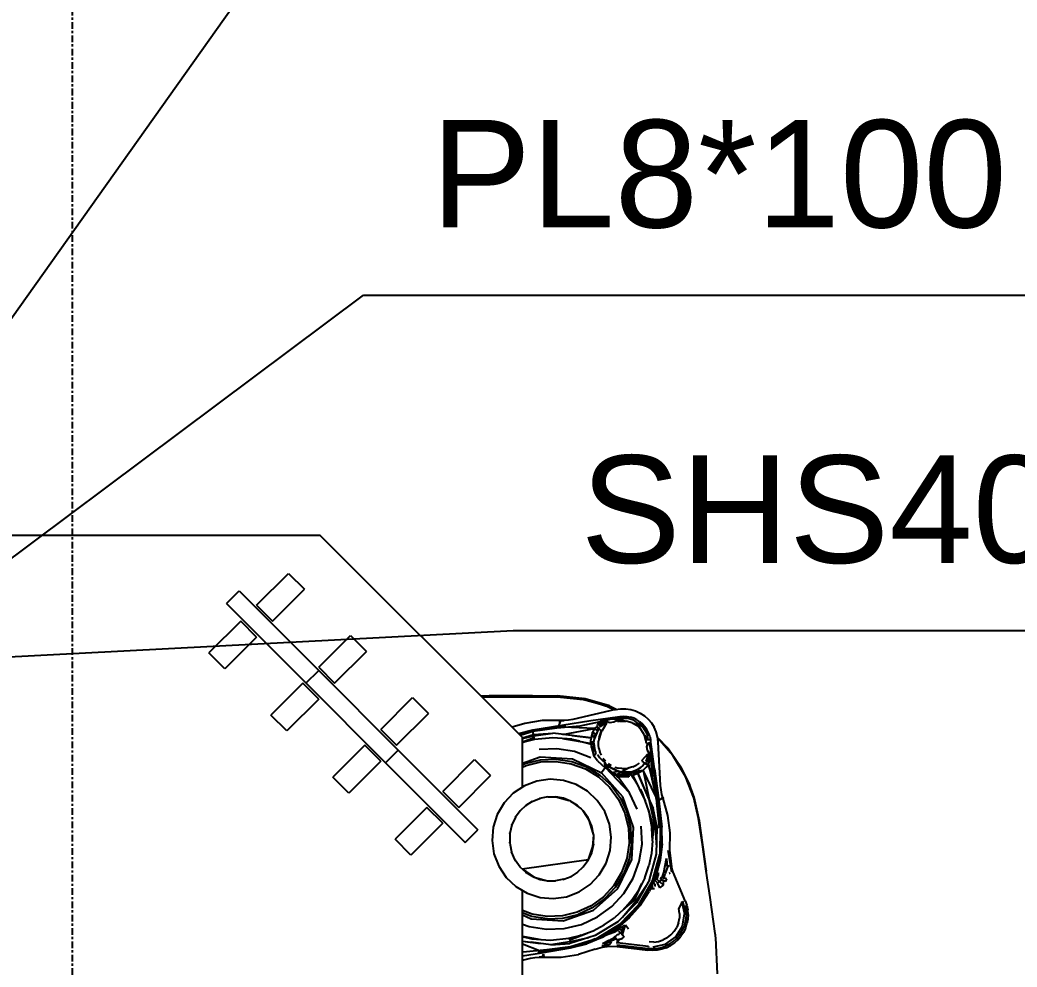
# Model space of a CAD drawing. Header units: millimetres. Extents: x -57554 to 16546, y 2142 to 98430.
# Drawn here: x 8541.8 to 8985, y 20326.1 to 20746.8 of the extents above; entities that cross this region are included whole.
import ezdxf

# ---------------------------------------------------------------- set-up
doc = ezdxf.new("R2010")
doc.units = ezdxf.units.MM
doc.linetypes.add('DXK_LINE_DOT3', pattern=[5.9187, 2.979, -0.9799, 0.9799, -0.9799])
doc.layers.add('S-Z2-A_TEXTUAL_ANNOTATION', color=7, linetype='Continuous')
doc.styles.add('Arial', font='ARIAL.TTF', dxfattribs={"height": 0.2})

msp = doc.modelspace()

# ---------------------------------------------------------------- linework, layer by layer
at = {"color": 1, "linetype": 'DXK_LINE_DOT3'}
msp.add_line((8565.15, 13818.04), (8565.15, 26818.04), dxfattribs=at)
at = {"color": 2, "linetype": 'Continuous'}
for p, q in [((8455.16, 20518.03), (8675.16, 20518.03)), ((8765.16, 20428.03), (8675.16, 20518.03)), ((8647.02, 20486.83), (8661.16, 20500.97)), ((8661.16, 20500.97), (8668.23, 20493.9)), ((8633.58, 20487.54), (8639.24, 20493.2)), ((8639.24, 20493.2), (8745.31, 20387.13)), ((8654.09, 20479.76), (8668.23, 20493.9)), ((8633.58, 20487.54), (8739.65, 20381.47)), ((8647.02, 20486.83), (8654.09, 20479.76)), ((8639.95, 20479.76), (8625.81, 20465.62)), ((8647.02, 20472.69), (8639.95, 20479.76)), ((8647.02, 20472.69), (8632.88, 20458.55)), ((8674.6, 20459.25), (8688.74, 20473.4)), ((8688.74, 20473.4), (8695.81, 20466.33)), ((8632.88, 20458.55), (8625.81, 20465.62)), ((8681.67, 20452.18), (8695.81, 20466.33)), ((8674.6, 20459.25), (8681.67, 20452.18)), ((8668.94, 20452.18), (8674.6, 20457.84)), ((8667.52, 20452.18), (8653.38, 20438.04)), ((8674.6, 20445.11), (8667.52, 20452.18)), ((8702.17, 20431.68), (8716.31, 20445.82)), ((8716.31, 20445.82), (8723.39, 20438.75)), ((8746.65, 20446.54), (8780.65, 20446.54)), ((8780.65, 20446.12), (8747.07, 20446.12)), ((8747.08, 20446.12), (8780.65, 20446.11)), ((8769.66, 20446.54), (8750.36, 20446.54)), ((8780.65, 20446.54), (8787.71, 20445.9)), ((8793.1, 20445.3), (8780.65, 20446.54)), ((8780.65, 20446.35), (8780.65, 20446.12)), ((8780.65, 20446.11), (8780.65, 20446.35)), ((8780.65, 20446.11), (8793.61, 20444.78)), ((8674.6, 20445.11), (8660.45, 20430.97)), ((8802.6, 20441.94), (8791.82, 20444.97)), ((8791.91, 20445.42), (8802.6, 20441.94)), ((8792.16, 20445.48), (8793.1, 20445.3)), ((8793.1, 20445.3), (8801.16, 20443.01)), ((8803.85, 20442.15), (8793.1, 20445.3)), ((8793.1, 20445.3), (8802.6, 20441.94)), ((8793.61, 20444.78), (8805.89, 20440.9)), ((8802.6, 20441.94), (8806, 20440.33)), ((8802.81, 20442.45), (8805.46, 20441.04)), ((8803.07, 20442.45), (8803.85, 20442.15)), ((8803.85, 20442.15), (8806.78, 20440.49)), ((8803.85, 20442.15), (8807.15, 20440.55)), ((8660.45, 20430.97), (8653.38, 20438.04)), ((8709.24, 20424.61), (8723.39, 20438.75)), ((8806.57, 20440.46), (8787.57, 20436.08)), ((8795.51, 20435.6), (8808.44, 20437.41)), ((8805.89, 20440.9), (8806.66, 20440.48)), ((8805.89, 20440.9), (8806.66, 20440.48)), ((8806.57, 20440.46), (8808.79, 20440.81)), ((8807.13, 20436.75), (8807.57, 20436.81)), ((8807.17, 20436.62), (8807.15, 20436.68)), ((8807.63, 20436.67), (8807.17, 20436.62)), ((8807.21, 20436.31), (8807.63, 20436.67)), ((8807.57, 20436.81), (8808.03, 20436.88)), ((8808.1, 20436.72), (8807.63, 20436.67)), ((8807.63, 20436.67), (8807.82, 20435.26)), ((8808.03, 20436.88), (8808.5, 20436.94)), ((8808.59, 20436.76), (8808.1, 20436.72)), ((8808.1, 20436.72), (8808.63, 20436.44)), ((8808.1, 20436.72), (8808.29, 20435.31)), ((8808.44, 20437.41), (8810.01, 20437.52)), ((8808.5, 20436.94), (8808.44, 20437.41)), ((8808.5, 20436.94), (8813.01, 20436.66)), ((8808.56, 20436.85), (8808.53, 20436.91)), ((8808.56, 20436.85), (8808.59, 20436.76)), ((8808.59, 20436.76), (8811.5, 20436.67)), ((8808.63, 20436.44), (8811.5, 20436.67)), ((8808.79, 20440.81), (8811.04, 20440.83)), ((8809.9, 20437.05), (8811.35, 20436.98)), ((8810.01, 20437.52), (8811.59, 20437.42)), ((8811.04, 20440.83), (8813.27, 20440.52)), ((8811.35, 20436.98), (8812.84, 20436.71)), ((8814.5, 20435.78), (8811.5, 20436.67)), ((8811.59, 20437.42), (8813.13, 20437.12)), ((8812.84, 20436.71), (8813.01, 20436.66)), ((8814.63, 20436.63), (8813.13, 20437.12)), ((8813.27, 20440.52), (8815.43, 20439.89)), ((8815.43, 20439.89), (8817.48, 20438.96)), ((8817.48, 20438.96), (8819.37, 20437.74)), ((8819.37, 20437.74), (8821.07, 20436.26)), ((8766.27, 20434.37), (8760.58, 20432.61)), ((8773.95, 20435.56), (8766.27, 20434.37)), ((8769.74, 20431.47), (8782.61, 20433.62)), ((8784.36, 20433.36), (8769.84, 20430.91)), ((8769.84, 20430.91), (8780.38, 20432.38)), ((8781.72, 20435.61), (8773.95, 20435.56)), ((8780.38, 20432.38), (8790.84, 20433.33)), ((8781.38, 20433.41), (8781.73, 20434.27)), ((8783.68, 20435.57), (8781.72, 20435.61)), ((8781.72, 20435.61), (8782.27, 20435.57)), ((8781.73, 20434.27), (8781.72, 20435.61)), ((8781.73, 20434.27), (8782.27, 20435.57)), ((8782.27, 20435.57), (8783.68, 20435.57)), ((8782.61, 20433.62), (8795.51, 20435.6)), ((8797.15, 20432.14), (8783.56, 20432.67)), ((8785.64, 20435.73), (8783.68, 20435.57)), ((8787.57, 20436.08), (8785.64, 20435.73)), ((8790.84, 20433.33), (8799.81, 20435.2)), ((8798.5, 20432.85), (8797.15, 20432.14)), ((8798.31, 20433.55), (8798.04, 20433.27)), ((8798.04, 20433.27), (8798.5, 20432.85)), ((8798.57, 20433.81), (8798.31, 20433.55)), ((8798.41, 20431), (8798.89, 20432.37)), ((8798.5, 20432.85), (8798.89, 20432.37)), ((8798.84, 20434.06), (8798.57, 20433.81)), ((8799.81, 20435.2), (8798.84, 20434.06)), ((8799.24, 20433.66), (8798.84, 20434.06)), ((8798.89, 20432.37), (8799.12, 20431.93)), ((8802.44, 20436.03), (8799.24, 20433.66)), ((8799.24, 20433.66), (8801.1, 20435.78)), ((8802.48, 20435.75), (8799.24, 20433.66)), ((8799.24, 20433.66), (8799.59, 20433.2)), ((8799.59, 20433.2), (8802.48, 20435.75)), ((8802.55, 20435.23), (8799.59, 20433.2)), ((8799.59, 20433.2), (8801.67, 20434.13)), ((8799.59, 20433.2), (8800.69, 20433.53)), ((8799.59, 20433.2), (8799.84, 20432.75)), ((8801.1, 20435.78), (8799.81, 20435.2)), ((8799.84, 20432.75), (8800.69, 20433.53)), ((8800.53, 20431.08), (8802.64, 20434.58)), ((8801.67, 20434.13), (8800.69, 20433.53)), ((8802.44, 20436.03), (8801.1, 20435.78)), ((8801.67, 20434.13), (8802.55, 20435.23)), ((8802.64, 20434.58), (8801.67, 20434.13)), ((8802.48, 20435.75), (8804, 20436.23)), ((8802.55, 20435.23), (8804.17, 20434.79)), ((8804, 20436.23), (8805.58, 20436.42)), ((8804.17, 20434.79), (8805.75, 20434.99)), ((8805.58, 20436.42), (8807.21, 20436.31)), ((8805.75, 20434.99), (8807.27, 20435.81)), ((8807.17, 20436.62), (8807.21, 20436.31)), ((8807.21, 20436.31), (8807.27, 20435.81)), ((8807.27, 20435.81), (8807.82, 20435.26)), ((8807.27, 20435.81), (8807.35, 20435.2)), ((8807.82, 20435.26), (8807.35, 20435.2)), ((8808.29, 20435.31), (8807.82, 20435.26)), ((8808.29, 20435.31), (8808.68, 20435.95)), ((8808.29, 20435.31), (8808.75, 20435.37)), ((8808.63, 20436.44), (8808.68, 20435.95)), ((8808.68, 20435.95), (8811.31, 20435.33)), ((8808.75, 20435.37), (8811.31, 20435.33)), ((8813.98, 20434.57), (8811.31, 20435.33)), ((8813.98, 20434.57), (8816.38, 20433.77)), ((8813.98, 20434.57), (8816.07, 20433.35)), ((8814.5, 20435.78), (8816.65, 20434.13)), ((8816.05, 20435.94), (8814.63, 20436.63)), ((8817.37, 20435.07), (8816.05, 20435.94)), ((8816.07, 20433.35), (8817.93, 20431.54)), ((8817.93, 20431.54), (8816.38, 20433.77)), ((8816.65, 20434.13), (8818.97, 20432.36)), ((8816.97, 20434.55), (8816.86, 20434.4)), ((8818.97, 20432.36), (8816.86, 20434.4)), ((8817.05, 20434.65), (8816.97, 20434.55)), ((8818.3, 20433.65), (8817.05, 20434.65)), ((8817.05, 20434.65), (8820.09, 20431.32)), ((8817.37, 20435.07), (8818.56, 20434.05)), ((8820.09, 20431.32), (8818.3, 20433.65)), ((8819.34, 20432.46), (8818.3, 20433.65)), ((8819.61, 20432.87), (8818.56, 20434.05)), ((8820.59, 20429.7), (8818.97, 20432.36)), ((8820.09, 20431.32), (8819.34, 20432.46)), ((8820.5, 20431.57), (8819.61, 20432.87)), ((8821.07, 20436.26), (8822.53, 20434.54)), ((8822.53, 20434.54), (8823.73, 20432.64)), ((8824.64, 20430.58), (8823.73, 20432.64)), ((8702.17, 20431.68), (8709.24, 20424.61)), ((8763.34, 20429.85), (8769.74, 20431.47)), ((8763.8, 20429.39), (8769.84, 20430.91)), ((8764.1, 20429.09), (8769.85, 20430.85)), ((8765.16, 20427.96), (8770.09, 20429.47)), ((8765.16, 20427.67), (8770.2, 20428.8)), ((8765.16, 20406.02), (8765.16, 20428.03)), ((8765.16, 20425.93), (8770.34, 20427.99)), ((8770.34, 20427.99), (8765.16, 20425.96)), ((8769.9, 20430.56), (8769.85, 20430.85)), ((8769.98, 20430.09), (8769.9, 20430.56)), ((8770.09, 20429.47), (8769.98, 20430.09)), ((8770.09, 20429.47), (8778.61, 20430.06)), ((8770.2, 20428.8), (8770.09, 20429.47)), ((8770.2, 20428.8), (8778.61, 20430.06)), ((8770.34, 20427.99), (8770.2, 20428.8)), ((8770.48, 20427.18), (8770.34, 20427.99)), ((8778.68, 20428), (8770.48, 20427.18)), ((8787.24, 20428.92), (8778.61, 20430.06)), ((8787.04, 20427.4), (8778.68, 20428)), ((8783.11, 20429.47), (8797.15, 20432.14)), ((8795.69, 20427.91), (8783.11, 20429.47)), ((8787.24, 20428.92), (8795.69, 20427.91)), ((8795.69, 20427.91), (8795.59, 20427.07)), ((8795.84, 20428.76), (8795.69, 20427.91)), ((8796.33, 20430.5), (8795.84, 20428.76)), ((8795.84, 20428.76), (8796.54, 20428.54)), ((8797.15, 20432.14), (8796.33, 20430.5)), ((8796.54, 20428.54), (8796.33, 20430.5)), ((8796.33, 20430.5), (8797.72, 20429.66)), ((8797.04, 20428.27), (8796.54, 20428.54)), ((8797.04, 20428.27), (8797.72, 20429.66)), ((8797.27, 20428.22), (8797.04, 20428.27)), ((8797.11, 20427.3), (8799.12, 20431.93)), ((8797.11, 20427.3), (8797.72, 20429.66)), ((8797.11, 20427.3), (8797.22, 20428.02)), ((8797.15, 20432.14), (8798.41, 20431)), ((8797.72, 20429.66), (8797.22, 20428.02)), ((8797.22, 20428.02), (8797.27, 20428.22)), ((8799.12, 20431.93), (8798.41, 20431)), ((8799.29, 20428.09), (8799, 20426.49)), ((8800.26, 20431.25), (8799.1, 20427)), ((8799.13, 20431.93), (8799.3, 20431.82)), ((8799.29, 20428.09), (8800.26, 20431.25)), ((8799.8, 20429.63), (8799.29, 20428.09)), ((8799.3, 20431.82), (8799.51, 20431.7)), ((8799.51, 20431.7), (8799.74, 20431.56)), ((8799.74, 20431.56), (8799.99, 20431.41)), ((8799.99, 20431.41), (8800.26, 20431.25)), ((8800.26, 20431.25), (8800.53, 20431.08)), ((8819.35, 20429.17), (8817.93, 20431.54)), ((8819.35, 20429.17), (8820.61, 20426.97)), ((8820.02, 20426.87), (8819.35, 20429.17)), ((8820.2, 20431.17), (8820.09, 20431.32)), ((8821.22, 20430.17), (8820.5, 20431.57)), ((8821.09, 20427.05), (8820.59, 20429.7)), ((8821.75, 20428.68), (8821.22, 20430.17)), ((8821.75, 20428.68), (8822.08, 20427.14)), ((8825.24, 20428.41), (8824.64, 20430.58)), ((8825.52, 20426.18), (8825.24, 20428.41)), ((8825.3, 20427.9), (8829.5, 20423.61)), ((8695.1, 20424.61), (8680.96, 20410.46)), ((8702.17, 20417.53), (8695.1, 20424.61)), ((8770.48, 20427.18), (8765.16, 20425.91)), ((8782.97, 20427.7), (8795.32, 20425.5)), ((8787.04, 20427.4), (8790.61, 20426.58)), ((8795.21, 20425.14), (8791.36, 20426.21)), ((8795.21, 20425.14), (8796.02, 20425.17)), ((8795.94, 20425.06), (8795.21, 20425.14)), ((8795.43, 20425.88), (8795.32, 20425.5)), ((8796.66, 20425.36), (8795.32, 20425.5)), ((8795.32, 20425.5), (8796.02, 20425.17)), ((8795.54, 20426.26), (8795.43, 20425.88)), ((8796.22, 20426.18), (8795.43, 20425.88)), ((8795.54, 20426.26), (8795.59, 20427.07)), ((8795.54, 20426.26), (8796.22, 20426.18)), ((8795.9, 20423.63), (8795.91, 20424.11)), ((8795.91, 20424.11), (8795.92, 20424.59)), ((8795.91, 20423.59), (8796.84, 20419.84)), ((8795.92, 20424.59), (8795.93, 20424.81)), ((8795.92, 20423.61), (8796.07, 20423.78)), ((8795.93, 20424.81), (8795.94, 20425.06)), ((8796.02, 20425.17), (8796.66, 20425.36)), ((8796.73, 20424.06), (8796.07, 20423.78)), ((8796.07, 20423.78), (8796.84, 20419.84)), ((8796.22, 20426.18), (8796.73, 20426.06)), ((8796.66, 20425.36), (8796.22, 20426.18)), ((8796.73, 20426.06), (8796.66, 20425.36)), ((8796.66, 20425.36), (8796.92, 20425.64)), ((8796.93, 20425.91), (8796.73, 20426.06)), ((8796.73, 20424.06), (8796.98, 20424.42)), ((8797.97, 20421.21), (8796.73, 20424.06)), ((8796.92, 20425.73), (8796.93, 20425.82)), ((8796.92, 20425.64), (8796.92, 20425.73)), ((8796.93, 20425.82), (8796.93, 20425.91)), ((8796.95, 20425.63), (8797.03, 20426.83)), ((8797.19, 20423.2), (8796.95, 20425.63)), ((8796.95, 20425.63), (8796.99, 20424.43)), ((8796.98, 20424.42), (8796.95, 20425.63)), ((8797.19, 20423.2), (8796.98, 20424.42)), ((8796.99, 20424.43), (8797.19, 20423.2)), ((8797.03, 20426.83), (8797.11, 20427.3)), ((8798.96, 20424.86), (8799, 20426.49)), ((8799.15, 20423.25), (8798.96, 20424.86)), ((8820.61, 20426.97), (8820.02, 20426.87)), ((8820.1, 20426.41), (8820.02, 20426.87)), ((8820.18, 20425.95), (8820.1, 20426.41)), ((8820.25, 20425.48), (8820.18, 20425.95)), ((8820.25, 20425.48), (8820.85, 20425.57)), ((8820.49, 20423.88), (8820.85, 20425.57)), ((8820.73, 20422.31), (8820.49, 20423.88)), ((8821.09, 20427.05), (8820.61, 20426.97)), ((8820.85, 20425.57), (8821.35, 20425.65)), ((8821.41, 20427.1), (8821.09, 20427.05)), ((8821.35, 20425.65), (8821.66, 20425.7)), ((8821.91, 20424.11), (8821.35, 20425.65)), ((8821.5, 20427.1), (8821.41, 20427.1)), ((8821.57, 20427.08), (8821.5, 20427.1)), ((8822.08, 20427.14), (8821.6, 20427.07)), ((8821.66, 20425.7), (8821.73, 20425.7)), ((8822.3, 20422.21), (8821.8, 20425.7)), ((8823.33, 20414.68), (8821.8, 20425.7)), ((8822.16, 20422.54), (8821.91, 20424.11)), ((8822.08, 20427.14), (8822.13, 20423.46)), ((8823.9, 20414.21), (8822.08, 20427.14)), ((8822.13, 20423.46), (8822.19, 20423.02)), ((8832.01, 20420.02), (8825.33, 20427.72)), ((8826.54, 20406.71), (8825.52, 20426.18)), ((8825.74, 20427.25), (8829.5, 20423.61)), ((8829.5, 20423.61), (8830.07, 20422.91)), ((8829.5, 20423.61), (8830.01, 20422.87)), ((8830.13, 20422.71), (8829.5, 20423.61)), ((8704.29, 20416.83), (8709.95, 20422.48)), ((8765.16, 20416.67), (8773.04, 20419.42)), ((8772.56, 20422.85), (8780.43, 20423.18)), ((8773.04, 20419.42), (8787.35, 20418.61)), ((8780.43, 20423.18), (8788.22, 20421.96)), ((8788.22, 20421.96), (8795.62, 20419.25)), ((8796.84, 20419.84), (8797.97, 20421.21)), ((8798.44, 20417.68), (8796.84, 20419.84)), ((8797.42, 20422.46), (8797.19, 20423.2)), ((8797.42, 20422.46), (8797.19, 20423.2)), ((8798.91, 20419.84), (8798.46, 20420.41)), ((8799.47, 20419.13), (8798.46, 20420.41)), ((8798.91, 20419.84), (8799.47, 20419.13)), ((8799.15, 20423.25), (8799.58, 20421.68)), ((8799.47, 20419.13), (8800.58, 20418)), ((8800.23, 20420.19), (8799.58, 20421.68)), ((8818.17, 20417.79), (8820.95, 20420.78)), ((8821.6, 20420.87), (8820.46, 20417.47)), ((8820.48, 20418.61), (8821.6, 20420.87)), ((8820.78, 20419.72), (8820.48, 20418.61)), ((8821.6, 20420.87), (8820.73, 20422.31)), ((8821.6, 20420.87), (8820.78, 20419.72)), ((8820.78, 20419.72), (8820.95, 20420.78)), ((8821, 20417.26), (8822.12, 20420.95)), ((8821, 20417.26), (8821.6, 20420.87)), ((8821.5, 20416.99), (8822.12, 20420.95)), ((8822.12, 20420.95), (8822.16, 20422.54)), ((8822.12, 20420.95), (8822.32, 20418.23)), ((8822.4, 20420.99), (8822.16, 20422.54)), ((8822.19, 20423.02), (8822.25, 20422.61)), ((8822.25, 20422.61), (8822.3, 20422.21)), ((8832.01, 20420.02), (8830.01, 20422.87)), ((8835.57, 20414.91), (8831.15, 20421.37)), ((8837.58, 20410.81), (8832.01, 20420.02)), ((8835.57, 20414.91), (8832.03, 20419.98)), ((8702.17, 20417.53), (8688.03, 20403.39)), ((8729.75, 20404.1), (8743.89, 20418.24)), ((8743.89, 20418.24), (8750.96, 20411.17)), ((8765.16, 20416), (8766.44, 20416.59)), ((8765.16, 20414.86), (8766.78, 20415.61)), ((8766.44, 20416.59), (8773.21, 20418.23)), ((8766.78, 20415.61), (8773.35, 20417.2)), ((8773.21, 20418.23), (8780.17, 20418.52)), ((8773.35, 20417.2), (8780.11, 20417.48)), ((8780.11, 20417.48), (8786.79, 20416.44)), ((8780.17, 20418.52), (8787.05, 20417.45)), ((8786.79, 20416.44), (8793.14, 20414.11)), ((8787.05, 20417.45), (8793.6, 20415.05)), ((8787.35, 20418.61), (8800.26, 20412.38)), ((8793.6, 20415.05), (8799.54, 20411.42)), ((8798.44, 20417.68), (8801.99, 20414.67)), ((8801.99, 20414.67), (8800.26, 20412.38)), ((8800.58, 20418), (8801.79, 20416.94)), ((8802.15, 20417.57), (8801.09, 20418.81)), ((8802.63, 20415.52), (8801.79, 20416.94)), ((8801.79, 20416.94), (8802.29, 20415.07)), ((8801.99, 20414.67), (8801.79, 20416.94)), ((8802.29, 20415.07), (8802.01, 20414.69)), ((8802.01, 20414.69), (8802.29, 20415.07)), ((8812.8, 20403.44), (8802.01, 20414.69)), ((8802.01, 20414.69), (8804.99, 20412.53)), ((8804.99, 20412.53), (8802.29, 20415.07)), ((8802.97, 20415.98), (8802.63, 20415.52)), ((8803.07, 20415.94), (8802.63, 20415.52)), ((8802.63, 20415.52), (8805.83, 20414.09)), ((8807.3, 20413.31), (8802.63, 20415.52)), ((8802.63, 20415.52), (8807.64, 20413.17)), ((8802.99, 20416), (8803.07, 20415.94)), ((8804.39, 20415), (8803.07, 20415.94)), ((8804.74, 20415.62), (8803.37, 20416.5)), ((8806.22, 20414.95), (8807.78, 20414.5)), ((8809.39, 20414.28), (8807.78, 20414.5)), ((8812.62, 20414.57), (8809.02, 20412.67)), ((8811.02, 20414.31), (8812.62, 20414.57)), ((8814.17, 20415.06), (8812.62, 20414.57)), ((8814.17, 20415.06), (8815.63, 20415.77)), ((8816.98, 20416.69), (8815.63, 20415.77)), ((8817.59, 20414.7), (8816.14, 20413.77)), ((8816.27, 20413.84), (8817.59, 20414.7)), ((8817.59, 20414.7), (8816.43, 20413.67)), ((8818.67, 20415.71), (8817.59, 20414.7)), ((8818.17, 20417.79), (8818.4, 20417.58)), ((8818.4, 20417.58), (8818.63, 20417.36)), ((8818.63, 20417.36), (8818.85, 20417.16)), ((8818.67, 20415.71), (8819.41, 20416.66)), ((8818.84, 20413.64), (8820.13, 20414.85)), ((8818.85, 20417.16), (8819.04, 20416.98)), ((8819.04, 20416.98), (8819.22, 20416.81)), ((8819.22, 20416.81), (8819.37, 20416.67)), ((8819.41, 20416.67), (8819.86, 20416.57)), ((8819.86, 20416.57), (8819.41, 20416.66)), ((8819.41, 20416.66), (8820.96, 20416)), ((8820.43, 20416.33), (8819.86, 20416.57)), ((8820.48, 20418.61), (8819.97, 20417.58)), ((8819.97, 20417.58), (8820.46, 20417.47)), ((8820.13, 20414.85), (8820.96, 20416)), ((8820.96, 20416), (8820.43, 20416.33)), ((8820.46, 20417.47), (8821, 20417.26)), ((8820.96, 20416), (8821.13, 20416.29)), ((8821, 20417.26), (8821.5, 20416.99)), ((8821.13, 20416.29), (8821.31, 20416.61)), ((8823.03, 20408.97), (8821.13, 20416.29)), ((8821.13, 20416.29), (8824.38, 20401.91)), ((8821.31, 20416.61), (8821.5, 20416.99)), ((8823.03, 20408.97), (8822.32, 20418.23)), ((8824.81, 20402.86), (8823.33, 20414.68)), ((8836.32, 20413.59), (8835.57, 20414.91)), ((8835.57, 20414.91), (8839.22, 20407.57)), ((8688.03, 20403.39), (8680.96, 20410.46)), ((8736.82, 20397.03), (8750.96, 20411.17)), ((8793.14, 20414.11), (8798.92, 20410.59)), ((8798.92, 20410.59), (8803.89, 20406.01)), ((8799.54, 20411.42), (8804.67, 20406.7)), ((8809.81, 20401.68), (8800.26, 20412.38)), ((8804.99, 20412.53), (8807.64, 20413.17)), ((8808.4, 20410.79), (8804.99, 20412.53)), ((8804.99, 20412.53), (8808.15, 20409.81)), ((8805.83, 20414.09), (8807.05, 20413.45)), ((8809.02, 20412.67), (8806.95, 20411.53)), ((8806.95, 20411.53), (8812.47, 20412.2)), ((8807.64, 20413.17), (8807.3, 20413.31)), ((8808.11, 20412.97), (8807.3, 20413.31)), ((8807.64, 20413.17), (8808.11, 20412.97)), ((8808.11, 20412.97), (8809.02, 20412.67)), ((8808.2, 20412.95), (8808.11, 20412.97)), ((8809.02, 20412.67), (8808.2, 20412.95)), ((8812.47, 20412.2), (8808.4, 20410.79)), ((8812.38, 20411.49), (8808.4, 20410.79)), ((8808.4, 20410.79), (8812.51, 20410.64)), ((8809.02, 20412.67), (8812.47, 20412.2)), ((8813.22, 20412.67), (8809.02, 20412.67)), ((8809.39, 20414.28), (8811.02, 20414.31)), ((8813.22, 20412.67), (8811.09, 20412.39)), ((8811.11, 20412.39), (8811.94, 20412.42)), ((8811.94, 20412.42), (8813.22, 20412.67)), ((8811.94, 20412.42), (8812.75, 20412.55)), ((8811.94, 20412.42), (8812.75, 20412.55)), ((8812.75, 20412.55), (8811.94, 20412.42)), ((8811.94, 20412.42), (8812.72, 20412.54)), ((8812.28, 20411.29), (8812.38, 20411.49)), ((8812.75, 20411.42), (8812.28, 20411.29)), ((8812.28, 20411.29), (8812.51, 20410.64)), ((8812.38, 20411.49), (8813.15, 20412.63)), ((8812.47, 20412.2), (8812.38, 20411.49)), ((8813.15, 20412.63), (8812.47, 20412.2)), ((8812.75, 20412.55), (8813.22, 20412.67)), ((8812.75, 20412.55), (8813.15, 20412.63)), ((8813.2, 20411.57), (8812.75, 20411.42)), ((8813.55, 20412.72), (8813.15, 20412.63)), ((8813.2, 20411.57), (8813.55, 20412.72)), ((8813.74, 20412.49), (8813.2, 20411.57)), ((8813.73, 20411.83), (8813.2, 20411.57)), ((8813.2, 20411.57), (8813.65, 20411.72)), ((8813.41, 20411.64), (8813.2, 20411.57)), ((8813.91, 20412.85), (8813.22, 20412.67)), ((8813.65, 20411.72), (8813.41, 20411.64)), ((8814.56, 20409.99), (8813.41, 20411.64)), ((8813.93, 20412.82), (8813.55, 20412.72)), ((8813.74, 20412.49), (8813.55, 20412.72)), ((8813.73, 20411.83), (8813.65, 20411.72)), ((8813.92, 20411.04), (8813.65, 20411.72)), ((8813.73, 20411.83), (8813.74, 20412.49)), ((8813.92, 20411.04), (8813.73, 20411.83)), ((8813.74, 20412.49), (8813.93, 20412.82)), ((8815.05, 20413.26), (8813.91, 20412.85)), ((8814.24, 20411.24), (8813.92, 20411.04)), ((8813.92, 20411.04), (8816, 20407.64)), ((8814.84, 20413.15), (8814.19, 20412.91)), ((8814.19, 20412.91), (8814.39, 20412.75)), ((8814.58, 20411.45), (8814.24, 20411.24)), ((8814.24, 20411.24), (8819.76, 20399.97)), ((8814.84, 20413.15), (8814.39, 20412.75)), ((8814.65, 20412.3), (8814.39, 20412.75)), ((8814.58, 20411.45), (8814.91, 20411.66)), ((8814.91, 20411.66), (8814.65, 20412.3)), ((8814.65, 20412.3), (8815.67, 20411.94)), ((8815.49, 20413.43), (8814.84, 20413.15)), ((8815.67, 20411.94), (8814.84, 20413.15)), ((8814.91, 20411.66), (8815.67, 20411.94)), ((8816.14, 20413.77), (8815.05, 20413.26)), ((8816.14, 20413.77), (8815.49, 20413.43)), ((8816.43, 20413.67), (8815.49, 20413.43)), ((8816.45, 20412.26), (8815.49, 20413.43)), ((8815.67, 20411.94), (8816.45, 20412.26)), ((8816.14, 20413.77), (8816.27, 20413.84)), ((8816.43, 20413.67), (8816.14, 20413.77)), ((8816.43, 20413.67), (8816.27, 20413.84)), ((8816.83, 20413.25), (8816.43, 20413.67)), ((8816.83, 20413.25), (8816.45, 20412.26)), ((8816.45, 20412.26), (8817.23, 20412.64)), ((8821.42, 20400.6), (8816.45, 20412.26)), ((8816.45, 20412.26), (8819.74, 20404.45)), ((8816.83, 20413.25), (8818.84, 20413.64)), ((8817.23, 20412.64), (8818.84, 20413.64)), ((8824.38, 20401.91), (8818.84, 20413.64)), ((8818.84, 20413.64), (8821.42, 20400.6)), ((8823.9, 20414.21), (8825.55, 20401.27)), ((8837.58, 20410.81), (8836.28, 20413.48)), ((8839.22, 20407.57), (8836.96, 20412.29)), ((8841.35, 20401.31), (8837.58, 20410.81)), ((8766.01, 20406.59), (8761.07, 20403.29)), ((8771.55, 20408.7), (8766.01, 20406.59)), ((8777.43, 20409.53), (8771.55, 20408.7)), ((8783.34, 20409.02), (8777.43, 20409.53)), ((8788.99, 20407.22), (8783.34, 20409.02)), ((8794.1, 20404.2), (8788.99, 20407.22)), ((8803.89, 20406.01), (8807.88, 20400.55)), ((8804.67, 20406.7), (8808.78, 20401.08)), ((8812.8, 20403.44), (8808.15, 20409.81)), ((8823.03, 20408.97), (8824.91, 20399.1)), ((8826.74, 20404.76), (8826.54, 20406.71)), ((8840.66, 20403.71), (8839.22, 20407.57)), ((8839.22, 20407.57), (8840.64, 20403.11)), ((8841.4, 20401.54), (8839.22, 20407.57)), ((8729.75, 20404.1), (8736.82, 20397.03)), ((8761.07, 20403.29), (8756.99, 20398.99)), ((8776.41, 20401.71), (8772.68, 20400.97)), ((8776.41, 20401.71), (8776.7, 20401.72)), ((8776.41, 20401.71), (8779.99, 20401.7)), ((8779.63, 20401.71), (8779.99, 20401.7)), ((8779.99, 20401.7), (8785.94, 20400.04)), ((8783.33, 20401.06), (8779.99, 20401.7)), ((8798.41, 20400.12), (8794.1, 20404.2)), ((8814.54, 20388.15), (8809.81, 20401.68)), ((8816.11, 20396.29), (8812.8, 20403.44)), ((8818.33, 20403.84), (8817.61, 20405.16)), ((8818.33, 20403.84), (8817.77, 20404.76)), ((8821.22, 20396), (8818.33, 20403.84)), ((8819.74, 20404.45), (8823.21, 20396.51)), ((8826.47, 20388.24), (8824.81, 20402.86)), ((8825.55, 20401.27), (8827.03, 20388.3)), ((8826.41, 20400.6), (8827.51, 20401.48)), ((8827.13, 20402.83), (8826.74, 20404.76)), ((8827.71, 20400.96), (8827.13, 20402.83)), ((8827.51, 20401.48), (8827.71, 20400.96)), ((8843.42, 20392.17), (8841.35, 20401.31)), ((8843.49, 20392.18), (8841.4, 20401.54)), ((8722.68, 20397.03), (8708.54, 20382.89)), ((8729.75, 20389.96), (8722.68, 20397.03)), ((8756.99, 20398.99), (8753.97, 20393.88)), ((8766.64, 20397.83), (8764.13, 20395.49)), ((8766.64, 20397.83), (8766, 20397.23)), ((8769.5, 20399.67), (8766.64, 20397.83)), ((8766.64, 20397.83), (8766.99, 20398.07)), ((8769.5, 20399.67), (8772.68, 20400.97)), ((8769.5, 20399.67), (8769.74, 20399.79)), ((8772.68, 20400.97), (8773.21, 20401.09)), ((8783.33, 20401.06), (8783.66, 20400.94)), ((8786.52, 20399.82), (8783.33, 20401.06)), ((8786.52, 20399.82), (8786.28, 20399.92)), ((8786.67, 20399.74), (8786.52, 20399.82)), ((8786.52, 20399.82), (8791.25, 20396.35)), ((8786.52, 20399.82), (8789.44, 20398.01)), ((8789.09, 20398.24), (8789.44, 20398.01)), ((8789.44, 20398.01), (8789.75, 20397.74)), ((8792.1, 20395.57), (8789.44, 20398.01)), ((8801.71, 20395.19), (8798.41, 20400.12)), ((8807.88, 20400.55), (8810.73, 20394.41)), ((8808.78, 20401.08), (8811.71, 20394.76)), ((8821.43, 20400.58), (8825.01, 20388.08)), ((8824.33, 20388.01), (8821.43, 20400.58)), ((8826.11, 20388.2), (8824.91, 20399.1)), ((8825.69, 20400.02), (8826.41, 20400.6)), ((8827.71, 20400.96), (8826.41, 20400.6)), ((8829.8, 20393.47), (8827.71, 20400.96)), ((8753.97, 20393.88), (8752.17, 20388.22)), ((8762.07, 20392.67), (8760.46, 20389.25)), ((8764.13, 20395.49), (8762.07, 20392.67)), ((8762.07, 20392.67), (8762.26, 20392.95)), ((8764.13, 20395.49), (8764.25, 20395.61)), ((8791.97, 20395.71), (8792.1, 20395.57)), ((8792.1, 20395.57), (8792.24, 20395.41)), ((8794.84, 20391.39), (8792.1, 20395.57)), ((8794.38, 20392.43), (8792.1, 20395.57)), ((8794.3, 20392.55), (8794.08, 20392.87)), ((8794.55, 20392.1), (8794.38, 20392.43)), ((8796.02, 20388.74), (8794.38, 20392.43)), ((8803.82, 20389.64), (8801.71, 20395.19)), ((8810.73, 20394.41), (8812.32, 20387.84)), ((8813.35, 20387.98), (8811.71, 20394.76)), ((8823.52, 20387.92), (8821.22, 20396)), ((8821.22, 20396), (8822.7, 20387.83)), ((8825.01, 20388.08), (8823.21, 20396.51)), ((8830.78, 20385.76), (8829.8, 20393.47)), ((8729.75, 20389.96), (8715.61, 20375.82)), ((8752.17, 20388.22), (8751.66, 20382.31)), ((8760.46, 20389.25), (8759.55, 20385.37)), ((8760.46, 20389.25), (8760.51, 20389.38)), ((8796.65, 20385.63), (8794.84, 20391.39)), ((8796.02, 20388.74), (8795.92, 20389)), ((8796.05, 20388.63), (8796.02, 20388.74)), ((8796.65, 20385.63), (8796.02, 20388.74)), ((8804.64, 20383.76), (8803.82, 20389.64)), ((8813.64, 20381.02), (8813.35, 20387.98)), ((8813.72, 20373.84), (8814.54, 20388.15)), ((8818.3, 20380.76), (8817.97, 20388.63)), ((8822.7, 20387.83), (8823.52, 20387.92)), ((8822.95, 20382.22), (8823.52, 20387.92)), ((8823.52, 20387.92), (8824.33, 20388.01)), ((8825.01, 20388.08), (8824.33, 20388.01)), ((8824.85, 20379.23), (8824.33, 20388.01)), ((8824.79, 20376.28), (8825.01, 20388.08)), ((8825.64, 20388.15), (8825.01, 20388.08)), ((8826.11, 20388.2), (8825.64, 20388.15)), ((8826.41, 20388.23), (8826.11, 20388.2)), ((8826.41, 20388.23), (8826.19, 20376.08)), ((8826.7, 20380.93), (8826.47, 20388.24)), ((8827.27, 20380.91), (8827.03, 20388.3)), ((8845.14, 20380.51), (8843.42, 20392.17)), ((8843.57, 20391.19), (8843.5, 20392.16)), ((8843.5, 20392.16), (8846.86, 20368.77)), ((8843.5, 20392.16), (8843.52, 20391.84)), ((8843.52, 20391.84), (8843.57, 20391.19)), ((8739.65, 20381.47), (8745.31, 20387.13)), ((8759.55, 20385.37), (8759.48, 20381.31)), ((8759.55, 20385.37), (8759.62, 20385.75)), ((8796.5, 20379.61), (8796.82, 20384.76)), ((8796.82, 20384.76), (8796.65, 20385.63)), ((8796.76, 20380.7), (8796.82, 20384.76)), ((8796.84, 20384.51), (8796.82, 20384.76)), ((8804.14, 20377.85), (8804.64, 20383.76)), ((8812.32, 20387.84), (8812.6, 20381.08)), ((8822.95, 20382.22), (8822.7, 20387.83)), ((8830.6, 20377.99), (8830.78, 20385.76)), ((8715.61, 20375.82), (8708.54, 20382.89)), ((8751.66, 20382.31), (8752.49, 20376.43)), ((8759.48, 20381.31), (8759.47, 20381.56)), ((8759.48, 20381.31), (8759.66, 20380.44)), ((8759.66, 20380.44), (8760.29, 20377.33)), ((8794.44, 20373.84), (8796.5, 20379.61)), ((8796.76, 20380.7), (8795.84, 20376.82)), ((8796.69, 20380.32), (8796.76, 20380.7)), ((8812.6, 20381.08), (8811.56, 20374.4)), ((8813.64, 20381.02), (8812.56, 20374.14)), ((8817.08, 20372.97), (8818.3, 20380.76)), ((8822.95, 20382.22), (8822.5, 20376.62)), ((8826.7, 20380.93), (8826.2, 20376.72)), ((8827.27, 20380.91), (8826.39, 20373.56)), ((8846.86, 20368.77), (8845.14, 20380.51)), ((8752.49, 20376.43), (8754.6, 20370.89)), ((8760.26, 20377.45), (8760.29, 20377.33)), ((8760.29, 20377.33), (8760.39, 20377.08)), ((8761.93, 20373.64), (8760.29, 20377.33)), ((8795.84, 20376.82), (8794.24, 20373.4)), ((8795.79, 20376.69), (8795.84, 20376.82)), ((8802.34, 20372.2), (8804.14, 20377.85)), ((8822.5, 20376.62), (8821.34, 20371.12)), ((8821.66, 20364.91), (8824.79, 20376.28)), ((8822.95, 20364.37), (8826.19, 20376.08)), ((8825.83, 20373.67), (8826.07, 20375.67)), ((8831.6, 20368.2), (8829.85, 20377.93)), ((8831.85, 20368.24), (8830.6, 20377.99)), ((8754.6, 20370.89), (8757.9, 20365.95)), ((8761.93, 20373.64), (8761.76, 20373.98)), ((8764.21, 20370.5), (8761.93, 20373.64)), ((8762.23, 20373.2), (8762.01, 20373.53)), ((8764.21, 20370.5), (8764.07, 20370.67)), ((8764.34, 20370.36), (8764.21, 20370.5)), ((8766.87, 20368.06), (8764.21, 20370.5)), ((8765.06, 20369.73), (8794.44, 20373.84)), ((8789.67, 20368.24), (8792.17, 20370.59)), ((8792.06, 20370.47), (8792.17, 20370.59)), ((8792.17, 20370.59), (8794.24, 20373.4)), ((8794.05, 20373.13), (8794.24, 20373.4)), ((8794.24, 20373.4), (8794.44, 20373.84)), ((8799.32, 20367.09), (8802.34, 20372.2)), ((8807.5, 20360.93), (8813.72, 20373.84)), ((8811.56, 20374.4), (8809.23, 20368.05)), ((8812.56, 20374.14), (8810.17, 20367.6)), ((8814.37, 20365.57), (8817.08, 20372.97)), ((8819.51, 20365.81), (8821.34, 20371.12)), ((8825.83, 20373.67), (8823.89, 20366.62)), ((8826.39, 20373.56), (8824.42, 20366.43)), ((8827.92, 20368.07), (8829.24, 20374.31)), ((8829.24, 20374.31), (8828.51, 20371.14)), ((8829.24, 20374.31), (8829.44, 20370.14)), ((8829.44, 20370.14), (8830.3, 20371.32)), ((8757.9, 20365.95), (8762.21, 20361.87)), ((8765.06, 20369.73), (8770.37, 20366.03)), ((8766.56, 20368.33), (8766.87, 20368.06)), ((8766.87, 20368.06), (8767.22, 20367.84)), ((8766.87, 20368.06), (8769.79, 20366.26)), ((8769.64, 20366.34), (8769.79, 20366.26)), ((8769.79, 20366.26), (8770.02, 20366.15)), ((8769.79, 20366.26), (8770.37, 20366.03)), ((8769.79, 20366.26), (8772.98, 20365.02)), ((8770.37, 20366.03), (8776.31, 20364.38)), ((8783.62, 20365.1), (8786.8, 20366.4)), ((8786.56, 20366.29), (8786.8, 20366.4)), ((8789.67, 20368.24), (8786.8, 20366.4)), ((8789.32, 20368), (8789.67, 20368.24)), ((8795.24, 20362.78), (8799.32, 20367.09)), ((8809.23, 20368.05), (8805.71, 20362.27)), ((8806.54, 20361.65), (8810.17, 20367.6)), ((8819.51, 20365.81), (8817.03, 20360.76)), ((8824.42, 20366.43), (8821.41, 20359.68)), ((8823.07, 20364.78), (8823.89, 20366.62)), ((8824.75, 20366.64), (8824.45, 20366.54)), ((8824.45, 20366.54), (8824.75, 20366.64)), ((8824.58, 20365.66), (8824.75, 20366.64)), ((8825.13, 20366.07), (8824.58, 20365.66)), ((8824.75, 20366.64), (8825.24, 20367.78)), ((8824.75, 20366.64), (8825.42, 20367.14)), ((8825.42, 20367.14), (8824.75, 20366.64)), ((8824.98, 20368.44), (8825.06, 20368.43)), ((8825, 20365.41), (8825.27, 20366.16)), ((8825.01, 20368.58), (8825.06, 20368.43)), ((8825.06, 20368.43), (8825.24, 20367.78)), ((8825.06, 20365.64), (8825.33, 20366.39)), ((8825.06, 20365.64), (8825.17, 20366.01)), ((8825.13, 20366.07), (8825.32, 20366.56)), ((8825.23, 20366.24), (8825.13, 20366.07)), ((8825.13, 20366.07), (8825.17, 20366.01)), ((8825.32, 20366.56), (8825.17, 20366.01)), ((8825.17, 20366.01), (8825.33, 20366.39)), ((8825.21, 20366.28), (8825.26, 20366.32)), ((8825.24, 20367.78), (8825.42, 20367.14)), ((8825.4, 20366.93), (8825.32, 20366.56)), ((8825.42, 20367.14), (8825.4, 20366.93)), ((8825.42, 20367.14), (8825.67, 20367.9)), ((8825.67, 20367.9), (8825.61, 20367.82)), ((8826.84, 20365.71), (8826.97, 20366.07)), ((8826.97, 20366.07), (8827.32, 20365.95)), ((8827.32, 20365.95), (8827.92, 20368.07)), ((8827.32, 20365.95), (8828.18, 20365.65)), ((8828.18, 20365.65), (8828.53, 20367.71)), ((8829.44, 20370.14), (8828.53, 20367.71)), ((8830.39, 20367.75), (8830.77, 20367.92)), ((8830.39, 20367.75), (8830.48, 20367.79)), ((8830.48, 20367.79), (8830.77, 20367.92)), ((8832.1, 20368.28), (8831.68, 20369.55)), ((8837.51, 20355.54), (8832.1, 20368.28)), ((8848.56, 20357), (8846.86, 20368.77)), ((8762.21, 20361.87), (8767.32, 20358.86)), ((8772.65, 20365.13), (8772.98, 20365.02)), ((8772.98, 20365.02), (8776.31, 20364.38)), ((8776.31, 20364.38), (8776.68, 20364.36)), ((8776.31, 20364.38), (8779.9, 20364.37)), ((8779.61, 20364.35), (8779.9, 20364.37)), ((8783.62, 20365.1), (8779.9, 20364.37)), ((8783.1, 20364.99), (8783.62, 20365.1)), ((8790.3, 20359.49), (8795.24, 20362.78)), ((8805.71, 20362.27), (8801.13, 20357.3)), ((8801.82, 20356.52), (8806.54, 20361.65)), ((8810.27, 20358.84), (8814.37, 20365.57)), ((8814.59, 20355.58), (8818.27, 20363.28)), ((8815.25, 20355.09), (8820.19, 20362.35)), ((8821.66, 20364.91), (8815.79, 20354.68)), ((8816.91, 20353.83), (8822.95, 20364.37)), ((8820.91, 20359.95), (8822.64, 20363.82)), ((8822.9, 20360.88), (8822.91, 20363.04)), ((8823.06, 20363.39), (8824.03, 20363.37)), ((8823.06, 20363.39), (8824.03, 20363.37)), ((8823.91, 20364.71), (8823.63, 20364.65)), ((8823.63, 20364.65), (8823.72, 20364.67)), ((8825, 20365.45), (8823.72, 20364.67)), ((8823.72, 20364.67), (8823.91, 20364.71)), ((8823.93, 20362.1), (8823.9, 20361.82)), ((8823.91, 20364.71), (8825, 20365.45)), ((8825.21, 20363.56), (8823.91, 20364.71)), ((8823.95, 20362.37), (8823.93, 20362.1)), ((8823.97, 20362.61), (8823.95, 20362.37)), ((8823.98, 20362.83), (8823.97, 20362.61)), ((8824, 20363.01), (8823.98, 20362.83)), ((8824.04, 20365.57), (8824.58, 20365.66)), ((8824.04, 20365.57), (8824.12, 20365.59)), ((8824.12, 20365.59), (8824.06, 20365.61)), ((8824.1, 20365.71), (8824.12, 20365.59)), ((8824.12, 20365.59), (8824.58, 20365.66)), ((8825.06, 20365.64), (8824.58, 20365.66)), ((8824.58, 20365.66), (8825.02, 20365.52)), ((8824.75, 20365.28), (8826.04, 20364.13)), ((8824.84, 20365.34), (8825, 20365.41)), ((8825.02, 20365.52), (8825, 20365.45)), ((8825.06, 20365.64), (8825.02, 20365.52)), ((8826.04, 20364.13), (8825.21, 20363.56)), ((8826.18, 20361.26), (8825.21, 20363.56)), ((8826.93, 20364.86), (8826.04, 20364.13)), ((8826.04, 20364.13), (8827.84, 20362.41)), ((8826.18, 20361.26), (8827.84, 20362.41)), ((8826.58, 20364.99), (8826.71, 20365.35)), ((8828.92, 20364.12), (8826.58, 20364.99)), ((8826.71, 20365.35), (8826.84, 20365.71)), ((8827.84, 20362.41), (8827.78, 20364.54)), ((8829.32, 20365.25), (8828.18, 20365.65)), ((8828.92, 20364.12), (8829.06, 20364.49)), ((8829.06, 20364.49), (8829.19, 20364.87)), ((8829.19, 20364.87), (8829.32, 20365.25)), ((8765.16, 20275.94), (8765.16, 20360.13)), ((8767.32, 20358.86), (8772.97, 20357.05)), ((8772.97, 20357.05), (8778.88, 20356.55)), ((8778.88, 20356.55), (8784.76, 20357.37)), ((8784.76, 20357.37), (8790.3, 20359.49)), ((8801.13, 20357.3), (8795.66, 20353.31)), ((8796.8, 20351.38), (8807.5, 20360.93)), ((8804.93, 20353.04), (8810.27, 20358.84)), ((8813.94, 20356.07), (8817.03, 20360.76)), ((8817.03, 20360.76), (8814.59, 20355.58)), ((8816.96, 20353.79), (8820.91, 20359.95)), ((8817.41, 20353.45), (8821.41, 20359.68)), ((8823.83, 20360.88), (8821.94, 20360.88)), ((8850.87, 20340.94), (8848.56, 20357)), ((8795.66, 20353.31), (8789.53, 20350.47)), ((8801.82, 20356.52), (8796.19, 20352.41)), ((8798.56, 20348.39), (8804.93, 20353.04)), ((8815.79, 20354.68), (8807.57, 20346.22)), ((8808.44, 20345.12), (8816.91, 20353.83)), ((8809.62, 20348.33), (8815.25, 20355.09)), ((8810.28, 20351.81), (8813.94, 20356.07)), ((8810.28, 20351.81), (8814.59, 20355.58)), ((8812.13, 20348.3), (8816.96, 20353.79)), ((8812.53, 20347.9), (8817.41, 20353.45)), ((8836.01, 20354.91), (8834.72, 20352.07)), ((8835.7, 20354.78), (8835.97, 20354.89)), ((8835.97, 20354.89), (8836.2, 20354.99)), ((8835.97, 20354.89), (8836.01, 20354.91)), ((8836.2, 20354.99), (8836.01, 20354.91)), ((8836.01, 20354.91), (8837.15, 20349.75)), ((8836.41, 20355.08), (8836.7, 20355.2)), ((8836.57, 20355.15), (8836.41, 20355.08)), ((8838, 20349.78), (8836.41, 20355.08)), ((8836.7, 20355.2), (8836.57, 20355.15)), ((8837.88, 20351.44), (8837.48, 20353.38)), ((8837.51, 20355.54), (8838.19, 20353.58)), ((8838.19, 20353.58), (8838.61, 20351.55)), ((8769.52, 20349.64), (8765.16, 20351.23)), ((8769.25, 20348.63), (8765.16, 20350.13)), ((8765.16, 20349.3), (8768.96, 20347.47)), ((8776.14, 20347.55), (8769.25, 20348.63)), ((8776.2, 20348.59), (8769.52, 20349.64)), ((8782.96, 20348.87), (8776.2, 20348.59)), ((8789.53, 20350.47), (8782.96, 20348.87)), ((8783.1, 20347.84), (8789.87, 20349.48)), ((8783.27, 20346.66), (8796.8, 20351.38)), ((8796.19, 20352.41), (8789.87, 20349.48)), ((8791.41, 20345.08), (8798.56, 20348.39)), ((8801.52, 20344.81), (8806.12, 20348.03)), ((8810.28, 20351.81), (8806.12, 20348.03)), ((8812.13, 20348.3), (8808.89, 20345.57)), ((8835.01, 20349.97), (8834.72, 20352.07)), ((8835.01, 20349.97), (8834.94, 20347.85)), ((8836.22, 20344.26), (8837.15, 20349.75)), ((8837.88, 20351.44), (8838.03, 20349.47)), ((8837.91, 20347.49), (8838.03, 20349.47)), ((8838.03, 20349.47), (8838, 20349.78)), ((8838.77, 20349.47), (8838.61, 20351.55)), ((8838.77, 20349.47), (8838.65, 20347.4)), ((8765.16, 20345.18), (8768.09, 20344.11)), ((8768.09, 20344.11), (8775.87, 20342.89)), ((8768.96, 20347.47), (8783.27, 20346.66)), ((8776.14, 20347.55), (8783.1, 20347.84)), ((8783.75, 20343.22), (8791.41, 20345.08)), ((8796.55, 20342.18), (8801.52, 20344.81)), ((8807.57, 20346.22), (8797.5, 20340.06)), ((8798.08, 20338.78), (8808.44, 20345.12)), ((8806.54, 20343.6), (8800.3, 20339.79)), ((8806.49, 20341.87), (8807.6, 20343.67)), ((8806.54, 20343.6), (8808.08, 20344.9)), ((8812.53, 20347.9), (8806.87, 20343.14)), ((8807.6, 20343.67), (8807.48, 20343.65)), ((8807.59, 20343.74), (8807.6, 20343.67)), ((8807.59, 20343.74), (8807.65, 20343.2)), ((8807.6, 20343.67), (8807.65, 20343.2)), ((8807.98, 20342.86), (8808.38, 20344.24)), ((8808.39, 20344.11), (8807.98, 20342.86)), ((8808.36, 20344.4), (8808.38, 20344.24)), ((8808.39, 20344.11), (8808.37, 20344.4)), ((8808.38, 20344.24), (8808.39, 20344.11)), ((8809.86, 20343.3), (8808.39, 20344.11)), ((8809.61, 20340.43), (8810.89, 20344.81)), ((8809.8, 20344.4), (8809.73, 20344.37)), ((8809.86, 20343.3), (8809.73, 20344.37)), ((8809.9, 20344.43), (8809.8, 20344.4)), ((8810.04, 20344.49), (8809.9, 20344.43)), ((8810.21, 20344.55), (8810.04, 20344.49)), ((8810.89, 20344.81), (8812.35, 20343.13)), ((8832.58, 20342.02), (8833.71, 20343.82)), ((8833.26, 20339.54), (8836.22, 20344.26)), ((8834.5, 20345.78), (8833.71, 20343.82)), ((8834.5, 20345.78), (8834.94, 20347.85)), ((8836.06, 20341.88), (8836.92, 20343.66)), ((8837.54, 20345.54), (8836.92, 20343.66)), ((8836.92, 20343.66), (8837.02, 20343.96)), ((8837.54, 20345.54), (8837.91, 20347.49)), ((8837.61, 20343.38), (8838.26, 20345.36)), ((8838.65, 20347.4), (8838.26, 20345.36)), ((8765.16, 20339.83), (8773.34, 20338.38)), ((8765.7, 20339.49), (8769.27, 20338.67)), ((8775.87, 20342.89), (8783.75, 20343.22)), ((8785.82, 20338.89), (8791.29, 20340.2)), ((8785.96, 20338.09), (8793.92, 20341.19)), ((8791.29, 20340.2), (8785.96, 20338.09)), ((8786.1, 20337.28), (8794.68, 20339.2)), ((8797.5, 20340.06), (8786.22, 20336.61)), ((8791.29, 20340.2), (8796.55, 20342.18)), ((8800.56, 20339.28), (8793.74, 20336.42)), ((8798.44, 20339), (8800.3, 20339.79)), ((8806.87, 20343.14), (8800.56, 20339.28)), ((8802.54, 20340.49), (8805.81, 20341.54)), ((8802.56, 20340.5), (8805.81, 20341.55)), ((8803.53, 20337.95), (8806.26, 20339.32)), ((8804.97, 20341.98), (8805.12, 20341.98)), ((8805.12, 20341.98), (8805.09, 20342.05)), ((8805.79, 20341.98), (8805.12, 20341.98)), ((8805.79, 20341.98), (8806.76, 20342.77)), ((8806.46, 20341.99), (8805.79, 20341.98)), ((8805.81, 20341.54), (8806.46, 20341.99)), ((8806.03, 20341.62), (8805.81, 20341.54)), ((8805.94, 20339.45), (8806.63, 20339.9)), ((8806.26, 20339.32), (8805.94, 20339.45)), ((8806.49, 20341.87), (8806.03, 20341.62)), ((8806.03, 20341.62), (8806.11, 20341.75)), ((8806.26, 20339.32), (8806.77, 20338.84)), ((8806.76, 20342.77), (8806.46, 20341.99)), ((8807.65, 20343.2), (8806.49, 20341.87)), ((8807.16, 20342.28), (8806.49, 20341.87)), ((8806.63, 20339.9), (8807.08, 20340.21)), ((8806.77, 20343.08), (8806.76, 20342.77)), ((8806.76, 20342.77), (8806.77, 20343.08)), ((8807.08, 20340.21), (8807.51, 20340.51)), ((8807.16, 20342.28), (8807.65, 20343.2)), ((8807.16, 20342.28), (8807.8, 20342.75)), ((8807.37, 20342.4), (8808.01, 20342.87)), ((8807.46, 20342.5), (8807.77, 20342.84)), ((8807.49, 20342.52), (8807.78, 20342.81)), ((8807.51, 20340.51), (8807.92, 20340.79)), ((8807.65, 20343.2), (8807.91, 20342.82)), ((8807.8, 20342.75), (8807.65, 20343.2)), ((8807.8, 20342.75), (8807.91, 20342.82)), ((8807.89, 20342.05), (8808.38, 20341.75)), ((8807.91, 20342.82), (8807.98, 20342.86)), ((8807.92, 20340.79), (8808.23, 20341.01)), ((8809.56, 20342.27), (8808.07, 20343.14)), ((8808.23, 20341.01), (8808.54, 20341.24)), ((8808.54, 20341.24), (8808.85, 20341.47)), ((8808.85, 20341.47), (8809.56, 20342.27)), ((8809.08, 20341.16), (8808.85, 20341.47)), ((8809.08, 20341.16), (8809.61, 20340.43)), ((8809.56, 20342.27), (8809.86, 20343.3)), ((8809.61, 20340.43), (8810.33, 20339.46)), ((8809.68, 20338.98), (8810.01, 20339.22)), ((8810.01, 20339.22), (8810.33, 20339.46)), ((8829.5, 20339.14), (8827.63, 20338.15)), ((8828.72, 20336.31), (8833.26, 20339.54)), ((8829.5, 20339.14), (8831.17, 20340.45)), ((8832.58, 20342.02), (8831.17, 20340.45)), ((8831.17, 20340.45), (8831.69, 20341.03)), ((8834.98, 20340.22), (8833.68, 20338.72)), ((8834.21, 20338.2), (8835.57, 20339.77)), ((8834.98, 20340.22), (8836.06, 20341.88)), ((8836.71, 20341.51), (8835.57, 20339.77)), ((8837.61, 20343.38), (8836.71, 20341.51)), ((8850.95, 20340.34), (8850.87, 20340.94)), ((8851.01, 20339.73), (8850.95, 20340.34)), ((8851.05, 20339.13), (8851.01, 20339.73)), ((8765.16, 20337.62), (8769.07, 20337.15)), ((8765.16, 20337.61), (8773.2, 20336.61)), ((8765.16, 20336.39), (8772.74, 20333.41)), ((8777.7, 20336.01), (8769.07, 20337.15)), ((8769.27, 20338.67), (8777.63, 20338.07)), ((8771.95, 20332.72), (8786.47, 20335.16)), ((8786.47, 20335.16), (8775.93, 20333.7)), ((8777.63, 20338.07), (8785.82, 20338.89)), ((8786.1, 20337.28), (8777.7, 20336.01)), ((8777.7, 20336.01), (8786.22, 20336.61)), ((8786.46, 20335.22), (8798.08, 20338.78)), ((8786.47, 20335.16), (8793.56, 20336.95)), ((8786.57, 20334.61), (8793.74, 20336.42)), ((8797.47, 20338.6), (8793.56, 20336.95)), ((8797.46, 20334.01), (8800.63, 20334.96)), ((8800.5, 20335.71), (8803.79, 20336.14)), ((8800.63, 20334.96), (8803.91, 20335.38)), ((8803.53, 20337.95), (8800.7, 20336.37)), ((8801.44, 20336.28), (8806.77, 20338.84)), ((8804.76, 20337.31), (8801.44, 20336.28)), ((8806.77, 20338.84), (8803.53, 20337.95)), ((8803.79, 20336.14), (8804.76, 20337.31)), ((8803.91, 20335.38), (8807.21, 20335.25)), ((8806.77, 20338.84), (8807.37, 20338.09)), ((8807.12, 20336.01), (8821.03, 20334.3)), ((8807.24, 20337.04), (8807.19, 20336.63)), ((8807.19, 20336.63), (8807.23, 20336.94)), ((8807.21, 20335.25), (8820.94, 20333.56)), ((8807.23, 20336.94), (8808.09, 20338.32)), ((8807.24, 20337.04), (8807.23, 20336.94)), ((8821.14, 20335.22), (8807.23, 20336.94)), ((8808.09, 20338.32), (8807.24, 20337.04)), ((8807.3, 20337.54), (8807.24, 20337.04)), ((8807.3, 20337.54), (8808.09, 20338.32)), ((8808.09, 20338.32), (8807.37, 20338.09)), ((8808.75, 20338.54), (8808.09, 20338.32)), ((8808.75, 20338.54), (8809.36, 20338.75)), ((8809.36, 20338.75), (8809.68, 20338.98)), ((8821.11, 20334.97), (8821.14, 20335.22)), ((8821.14, 20335.17), (8821.11, 20334.97)), ((8821.14, 20335.22), (8821.14, 20335.17)), ((8823.51, 20337.2), (8821.4, 20337.27)), ((8823.3, 20335.07), (8828.72, 20336.31)), ((8823.51, 20337.2), (8825.61, 20337.49)), ((8824.99, 20334.33), (8826.93, 20334.74)), ((8825.61, 20337.49), (8827.63, 20338.15)), ((8826.93, 20334.74), (8828.8, 20335.39)), ((8827.63, 20338.15), (8827.85, 20338.27)), ((8830.57, 20336.28), (8828.8, 20335.39)), ((8828.8, 20335.39), (8829.07, 20335.53)), ((8829.09, 20334.71), (8830.94, 20335.64)), ((8830.57, 20336.28), (8832.2, 20337.4)), ((8832.66, 20336.81), (8830.94, 20335.64)), ((8832.2, 20337.4), (8833.68, 20338.72)), ((8834.21, 20338.2), (8832.66, 20336.81)), ((8833.68, 20338.72), (8833.89, 20338.95)), ((8851.89, 20323.05), (8851.05, 20339.13)), ((8765.16, 20332.68), (8765.47, 20332.74)), ((8765.16, 20331.14), (8773.69, 20332.46)), ((8775.93, 20333.7), (8765.47, 20332.74)), ((8768.74, 20330), (8770.67, 20330.35)), ((8770.67, 20330.35), (8772.63, 20330.5)), ((8774.04, 20330.51), (8772.63, 20330.5)), ((8772.63, 20330.5), (8774.59, 20330.47)), ((8773.69, 20332.46), (8786.57, 20334.61)), ((8774.04, 20330.51), (8774.57, 20331.81)), ((8774.59, 20330.47), (8774.04, 20330.51)), ((8774.57, 20331.81), (8774.59, 20330.47)), ((8774.59, 20330.47), (8782.36, 20330.51)), ((8782.36, 20330.51), (8790.04, 20331.7)), ((8797.46, 20334.01), (8790.04, 20331.7)), ((8823.02, 20333.45), (8820.94, 20333.56)), ((8821.04, 20334.34), (8823.01, 20334.19)), ((8823.32, 20334.21), (8821.04, 20334.34)), ((8824.99, 20334.33), (8823.01, 20334.19)), ((8823.01, 20334.19), (8823.32, 20334.21)), ((8825.09, 20333.6), (8823.02, 20333.45)), ((8827.12, 20334.02), (8825.09, 20333.6)), ((8829.09, 20334.71), (8827.12, 20334.02)), ((8765.16, 20329.17), (8768.74, 20330))]:
    msp.add_line(p, q, dxfattribs=at)
at = {"layer": 'S-Z2-A_TEXTUAL_ANNOTATION'}
for p, q in [((8416.03, 20442.46), (8646.92, 20767.72)), ((8431.48, 20427.95), (8694.52, 20624.64)), ((8694.52, 20624.64), (9232.65, 20624.64)), ((5522.64, 20306.33), (8760.99, 20475.63)), ((8760.99, 20475.63), (9317.58, 20475.63))]:
    msp.add_line(p, q, dxfattribs=at)

# ---------------------------------------------------------------- wipeouts: each hides what was drawn before it
for points in [[(8980.18, 20654.64), (8980.18, 20704.64), (8724.52, 20704.64), (8724.52, 20654.64)], [(9065.11, 20505.63), (9065.11, 20555.63), (8790.99, 20555.63), (8790.99, 20505.63)]]:
    msp.add_wipeout(points).dxf.layer = 'S-Z2-A_TEXTUAL_ANNOTATION'

# ---------------------------------------------------------------- next in the draw order: texts
at = {"layer": 'S-Z2-A_TEXTUAL_ANNOTATION', "style": 'Arial'}
for s, p in [('PL8*100', (8724.52, 20654.64)), ('SHS40*3', (8790.99, 20505.63))]:
    msp.add_text(s, height=47.754, dxfattribs=at).set_placement(p)

doc.saveas('drawing.dxf')
